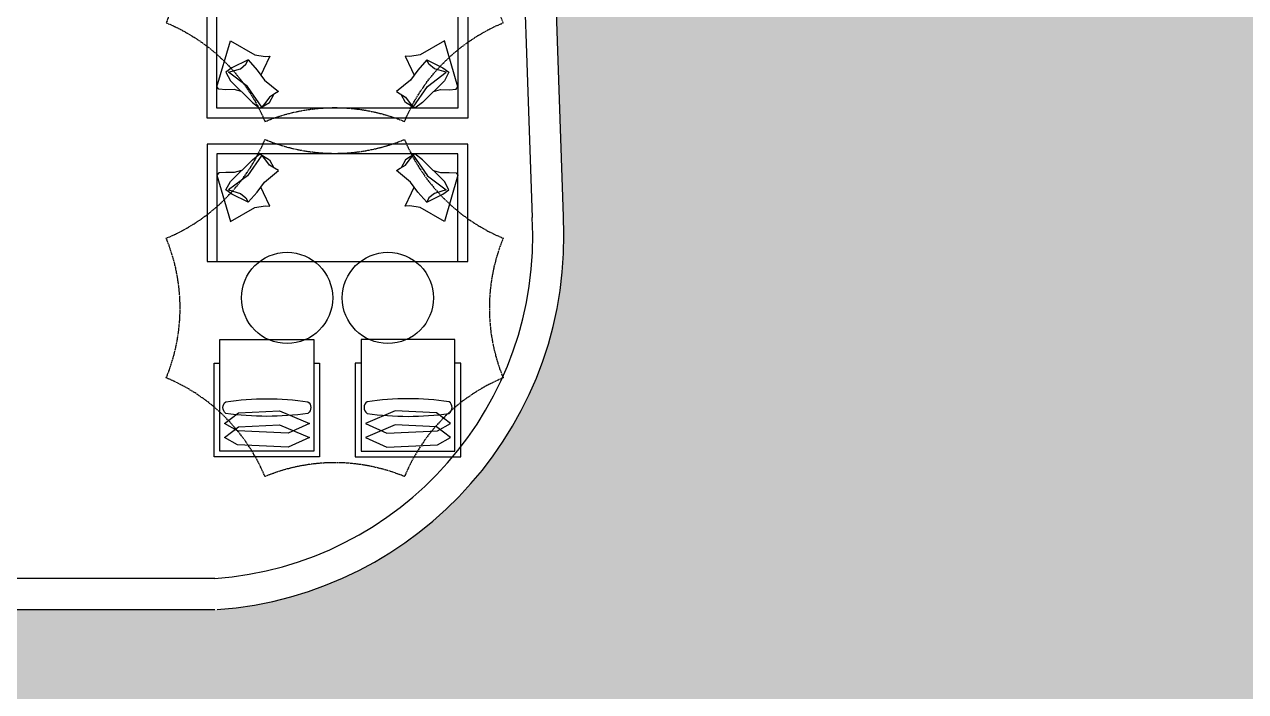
# Model space of a CAD drawing. Header units: millimetres. Extents: x -6033 to 120673, y -816267322945 to 90533.
# Drawn here: x 62841 to 72214, y 25586 to 30705 of the extents above; entities that cross this region are included whole.
import ezdxf

# ---------------------------------------------------------------- set-up
doc = ezdxf.new("R2010")
doc.units = ezdxf.units.MM
doc.linetypes.add('I-AR$0$ACAD_ISO02W100', pattern=[15, 12, -3])
for name, color, linetype in [('I-AR$0$3-地面', 8, 'Continuous'), ('I-AR$0$9-填充', 8, 'Continuous'), ('I-AR$0$L-ELEV-MARK', 253, 'Continuous'), ('I-AR$0$P-平面活动家具', 1, 'Continuous')]:
    doc.layers.add(name, color=color, linetype=linetype)
doc.layers.add('I-AR$0$I-SCOPE', color=252, linetype='Continuous', lineweight=35)
pattern_1 = [(90, (-273251.6522538068, 190733.4542391462), (-359.2102448, 359.2102448), [95.25, -623.1704896]), (45, (-273251.6522538068, 190733.4542391462), (-359.2102448427661, 359.2102448427661), [95.25, -412.75]), (135, (-273251.6522538068, 190733.4542391462), (-359.2102448427661, -359.2102448427661), [95.25, -412.75])]

# ---------------------------------------------------------------- blocks, each defined once
blk = doc.blocks.new('I-AR$0$pool-sofa')
at = {"layer": 'I-AR$0$P-平面活动家具'}
for points in [[(7569.645446275491, 29240.81226587633), (9569.645446275492, 29240.81226587633), (9569.645446275492, 30140.81226587633), (7569.645446275491, 30140.81226587633)], [(7644.645446275491, 29315.81226587633), (9494.645446275492, 29315.81226587633), (9494.645446275492, 30140.81226587633), (7644.645446275491, 30140.81226587633)]]:
    blk.add_lwpolyline(points, close=True, dxfattribs=at)
at = {"layer": 'I-AR$0$P-平面活动家具', "ltscale": 0.05}
for points in [[(7832.800743481449, 29443.53543106959), (7777.769579566418, 29458.84280850624), (7712.50853556313, 29458.14327797413), (7657.906206452403, 29461.9600401651), (7644.645446275491, 29479.58301202728), (7749.224546663593, 29833.74812315072), (7934.261296441588, 29726.56131630413), (8013.597204655495, 29713.76549831953), (8050.530895682182, 29716.36299936542), (8001.427003691336, 29614.14862435039), (7981.890629327142, 29570.84494636593)], [(9306.490149069534, 29443.53543106959), (9361.521312984565, 29458.84280850624), (9426.782356987853, 29458.14327797413), (9481.38468609858, 29461.9600401651), (9494.645446275492, 29479.58301202728), (9390.06634588739, 29833.74812315072), (9205.029596109394, 29726.56131630413), (9125.693687895488, 29713.76549831953), (9088.759996868801, 29716.36299936542), (9137.863888859647, 29614.14862435039), (9157.40026322384, 29570.84494636593)], [(7884.084236087975, 29686.25673113834), (7759.934822180657, 29625.10607598008), (7714.057348157351, 29592.1354078051), (7747.477051456633, 29526.75511458905), (7918.124435506251, 29360.31574755012), (7975.053166820783, 29315.81226587633), (8047.833063458223, 29360.54513162712), (8080.14926131544, 29421.92777728642)], [(9255.206656463008, 29686.25673113834), (9379.356070370326, 29625.10607598008), (9425.233544393632, 29592.1354078051), (9391.81384109435, 29526.75511458905), (9221.166457044732, 29360.31574755012), (9164.2377257302, 29315.81226587633), (9091.45782909276, 29360.54513162712), (9059.141631235543, 29421.92777728642)]]:
    blk.add_lwpolyline(points, dxfattribs=at)
for points in [[(8019.864115362971, 29363.31837857309), (7989.035032039682, 29324.4059700265), (7879.297535216071, 29483.26210530161), (7734.220356549208, 29592.1354078051), (7826.088429307579, 29619.6608544982), (7867.219264737038, 29653.29588639975), (7884.084236087975, 29686.25673113834), (7953.487036977486, 29609.46646813974), (8010.294221676812, 29532.22342459212), (8116.617022943682, 29443.74565028765), (8087.46006959681, 29426.54421303807), (8048.110757637259, 29401.69695080085)], [(9119.426777188011, 29363.31837857309), (9150.2558605113, 29324.4059700265), (9259.993357334912, 29483.26210530161), (9405.070536001775, 29592.1354078051), (9313.202463243404, 29619.6608544982), (9272.071627813944, 29653.29588639975), (9255.206656463008, 29686.25673113834), (9185.803855573497, 29609.46646813974), (9128.99667087417, 29532.22342459212), (9022.6738696073, 29443.74565028765), (9051.830822954173, 29426.54421303807), (9091.180134913724, 29401.69695080085)]]:
    blk.add_lwpolyline(points, close=True, dxfattribs=at)
blk = doc.blocks.new('I-AR$0$pool-chair')
at = {"layer": 'I-AR$0$P-平面活动家具'}
blk.add_lwpolyline([(7583.431403038206, 27375.4592798413), (8383.431403038148, 27375.45927984094), (8383.431403038156, 28325.45927984115), (7583.431403038211, 28325.45927984151)], close=True, dxfattribs=at)
for points in [[(7583.43140303821, 28125.45927984133), (7533.43140303821, 28125.45927984133), (7533.431403038183, 27325.45927984133), (8433.431403038183, 27325.45927984133), (8433.431403038188, 28125.45927984133), (8383.431403038154, 28125.45927984133)], [(7621.04293952445, 27611.40440998139), (7802.902928042509, 27527.29669840267), (8233.14011066156, 27546.28981285827), (8345.666630010122, 27611.25702909514), (8224.993877631896, 27702.29258525936), (7874.840591478445, 27718.57611960085), (7621.04293952445, 27611.40440998139)], [(7621.04293952445, 27492.02656301955), (7802.902928042509, 27407.91885144083), (8233.14011066156, 27426.91196589643), (8345.666630010122, 27491.8791821333), (8224.993877631896, 27582.91473829752), (7874.840591478445, 27599.19827263901), (7621.04293952445, 27492.02656301955)]]:
    blk.add_lwpolyline(points, dxfattribs=at)
for centre, radius, start, end in [((7983.431403038182, 25358.48108734848), 2462.500000000003, 81.82876644005023, 98.17123355994975), ((7670.931403038167, 27745.98108734847), 62.49999999998617, 126.8698976458505, 233.1301023541421), ((8295.9314030382, 27745.98108734847), 62.49999999998617, 306.8698976458361, 53.13010235418405), ((7983.431403038182, 30133.48108734849), 2462.500000000003, 261.828766440026, 278.1712335599741)]:
    blk.add_arc(centre, radius, start, end, dxfattribs=at)
blk = doc.blocks.new('I-AR$0$A$C5e96f56e')
at = {"layer": 'I-AR$0$L-ELEV-MARK', "color": 252, "linetype": 'I-AR$0$ACAD_ISO02W100'}
for centre, start, end in [((-989.9494936630363, 2389.94949366356), 270, 314.9999999976418), ((989.9494936595438, 2389.949493663502), 225, 270), ((-2389.949493663036, 989.9494936636183), 314.9999999976418, 0), ((2389.949493667344, 989.9494936636765), 180, 225), ((-2389.94949366292, -989.9494936589617), 0, 45), ((2389.949493667344, -989.9494936589035), 134.9999999976418, 180), ((-989.9494936630363, -2389.949493658787), 45, 90), ((989.9494936595438, -2389.949493658787), 90, 134.9999999976418)]:
    blk.add_arc(centre, 1400, start, end, dxfattribs=at)
blk = doc.blocks.new('I-AR')
at = {"layer": 'I-AR$0$9-填充'}
h = blk.add_hatch(dxfattribs=at)
h.set_pattern_fill('GRASS', color=256, scale=20)
h.set_pattern_definition(pattern_1)
edge = h.paths.add_edge_path()
edge.add_line((96200, 65940), (67080, 65940))
edge.add_line((67080, 65940), (67098.56772479462, 65404.42143392797))
edge.add_arc((66800.59285495663, 58350.82716810788), 7059.885345376705, 59.555843105020074, 87.58101235503852, ccw=False)
edge.add_arc((66906.49363074219, 58690.435928249), 6713.926906089807, -7.215279069314988, 58.866463392851585, ccw=False)
edge.add_arc((66662.11441001808, 58632.79464086366), 6949.686958628766, 311.2033822070371, 353.509241579528, ccw=False)
edge.add_line((71240.10862691654, 53404.01679389164), (71240.10862691654, 51864.1770050895))
edge.add_arc((67179.426417273, 51841.1126786668), 4060.747710812019, -50.80688439189572, 0.32543161034237755, ccw=False)
edge.add_arc((73234.28660323424, 55945.38266907228), 8047.017238033767, 244.3073907732731, 262.3810128212969)
edge.add_arc((72594.40225089621, 52652.27799340905), 4702.300663284884, 264.7896409812221, 298.7984684725511)
edge.add_arc((72620.93916342175, 53741.83595042868), 5670.870263654464, 293.2517854655098, 330.6093027463011)
edge.add_arc((73250.80273834476, 52752.0384155091), 4669.216621075791, 337.4147043296702, 357.6494503984037)
edge.add_arc((84681.55240436131, 51782.82073227296), 6810.015933267933, 142.3864570404765, 173.4423989128501, ccw=False)
edge.add_arc((84374.33677422674, 52142.85514023763), 6347.66766899079, 93.15542869634908, 143.2683220727298, ccw=False)
edge.add_arc((84658.98816873273, 52466.32591896318), 6047.901985582997, 43.873240230559304, 96.0179040917115, ccw=False)
edge.add_arc((84453.25547138369, 51889.92360785799), 6601.338333766303, -39.79963821011472, 46.242770026181006, ccw=False)
edge.add_arc((81977.60784296179, 54545.90765867641), 10213.63518444022, 299.3577383532407, 317.6421154930655, ccw=False)
edge.add_arc((89994.78118272172, 40495.08083228706), 5964.052808016905, 120.308866941474, 149.0495847369888)
edge.add_arc((87881.37239511451, 41845.80067141893), 3457.635540556235, 150.2340941762149, 180.1543724875687)
edge.add_arc((85724.12870252365, 42303.87885726741), 1381.826173200813, 199.7699118248811, 246.5201334327749)
edge.add_arc((82877.2327868999, 37779.21967953871), 3985.327974789196, -35.309581790730476, 54.816404415500074, ccw=False)
edge.add_arc((80299.08139790548, 40760.85994444831), 7869.279253358517, 301.873360268039, 317.80806438167986, ccw=False)
edge.add_arc((84638.83056885703, 33541.60470388152), 567.3400906768735, 108.9700077243262, 192.3596683134018)
edge.add_arc((84831.74482778413, 33583.87731577703), 764.8315715407028, 192.3596683134025, 228.2216972283975)
edge.add_arc((87824.90804032749, 35941.96613408843), 4565.624419428991, 219.897175101431, 247.6207879858491)
edge.add_arc((89768.45910380734, 40705.18112126525), 9710.085716633463, 247.7172706748629, 260.9367800147598)
edge.add_arc((85123.5449576187, 20762.35167126564), 10812.49754468073, 51.718316115996686, 73.25431967458098, ccw=False)
edge.add_arc((87587.82646075264, 24098.68160498494), 6668.18964409117, 6.697701199655683, 50.579299126780086, ccw=False)
edge.add_line((94210.50790942414, 24876.39849369839), (96200.00000000047, 24876.39849369839))
edge.add_line((96200, 24876.39849369839), (96200, 65940))
h.paths.add_polyline_path([(79188.21396048786, 58194.70486277889), (76733.91714635445, 58362.11796900173), (76901.33025257709, 60816.41478313503), (79355.6270667105, 60649.00167691219)], flags=16)
h.paths.add_polyline_path([(78974.39963007392, 58439.82408297478), (76979.03636655072, 58575.93229941613), (77115.14458299195, 60571.29556293912), (79110.50784651516, 60435.1873464978)], flags=0)
h = blk.add_hatch(dxfattribs=at)
h.set_pattern_fill('GRASS', color=256, scale=20)
h.set_pattern_definition(pattern_1)
h.paths.add_polyline_path([(82970.85774405254, 31762.22691686291, -0.06974068509135774), (81905.87884305092, 33506.05024618097, -0.2082086757244713), (79301.87741255248, 35442.32384655465), (72050.9593638531, 35442.32384655465), (72051.2404052671, 31926.70019072731), (66885.50936689926, 31926.28723857456), (66977.50874201534, 29234.8271883791, -0.4105332614492804), (64310.95295789326, 26214.41731862529), (60769.0301765264, 26214.41731862529), (60769.0301765264, 24876.39849369839), (92352.96776823932, 24876.39849369839, 0.1812807818631404), (90667.4007597263, 27817.23473441729, 0.09055463048094745), (87816.21493508434, 29321.27920815698, -0.05403998979383205), (85422.26934502507, 30004.0076042047, -0.1194171545799008)])
at = {"layer": 'I-AR$0$I-SCOPE'}
h = blk.add_hatch(dxfattribs=at)
h.set_pattern_fill('ANSI31', color=256, scale=200)
h.set_pattern_definition([(45, (0, 0), (-449.0128060534577, 449.0128060534577), [])])
h.paths.add_polyline_path([(63300.00000000001, 72640), (66630, 72640), (66630, 70889.38256153524), (90600, 70889.99999999999), (90600, 66390.00000000001), (96650.00000000001, 66390.00000000001), (96650, 24876.39849369839), (18340, 24876.39849369839), (18340, 66390), (48090, 66390), (48090, 72640), (51400, 72640), (51400, 72649.88673694879), (52869.5, 72649.88673694879), (52869.5, 72640), (55240.00000000001, 72640), (55240.00000000001, 72790.00000000013), (59460, 72790.00000000013), (59460, 72640), (61830.5, 72640), (61830.5, 72649.88673694879), (63300, 72649.88673694879)], flags=16)
h.paths.add_polyline_path([(7330, 0), (7330, -1770), (11180, -1770), (11180, 0), (18450, 0), (18449.99999999991, 2899.999999999971), (27550, 2899.999999999971), (27550, 18090), (37037.33127936907, 18090), (37037.33127936907, 17350), (96200, 17350), (96200, 18120), (114640, 18120), (114640, 84500), (0, 84500), (0, 0)])
at = {"layer": 'I-AR$0$3-地面', "color": 3}
for points in [[(66977.59957363317, 29232.1698913021), (66885.50936689926, 31926.28723857456), (72051.2404052671, 31926.70019072731), (72050.9593638531, 35442.32384655465), (79295.48317287723, 35442.32384655465)], [(64302.55809618207, 26214.41731862529), (60769.0301765264, 26214.41731862529), (60769.0301765264, 24876.39849369839)]]:
    blk.add_lwpolyline(points, dxfattribs=at)
at = {"layer": 'I-AR$0$3-地面'}
for points in [[(66638.86116800224, 32116.68098444593), (66737.73965964, 29223.97100973176)], [(64302.55809618207, 26454.41731862529), (60529.0301765264, 26454.41731862529), (60529.0301765264, 24876.39849369839)]]:
    blk.add_lwpolyline(points, dxfattribs=at)
blk.add_arc((64114.90448368387, 29074.78141853068), 2627.074778980775, 274.0961621443578, 3.255535475864044, dxfattribs=at)
at = {"layer": 'I-AR$0$3-地面', "color": 3}
blk.add_arc((64114.90448368387, 29074.78141853068), 2867.074778980775, 274.0961621443578, 3.255535475864044, dxfattribs=at)
at = {"layer": 'I-AR$0$P-平面活动家具'}
for centre in [(64856.82049372932, 28606.66202025712), (65630.45772368973, 28606.66202025712)]:
    blk.add_circle(centre, 350, dxfattribs=at)
at = {"layer": 'I-AR$0$L-ELEV-MARK', "xscale": -0.9999999999999992, "rotation": 202.5}
blk.add_blockref('I-AR$0$A$C5e96f56e', (65222.59357572254, 31253.33142675328), dxfattribs=at)
at = {"layer": 'I-AR$0$L-ELEV-MARK', "rotation": 337.4999999999907}
blk.add_blockref('I-AR$0$A$C5e96f56e', (65222.59357572207, 28528.89581458125), dxfattribs=at)
at = {"layer": 'I-AR$0$P-平面活动家具', "xscale": -1}
blk.add_blockref('I-AR$0$pool-sofa', (73813.28455498489, 745.8497543807316), dxfattribs=at)
at = {"layer": 'I-AR$0$P-平面活动家具', "rotation": 180}
blk.add_blockref('I-AR$0$pool-sofa', (73813.28455498489, 59027.47428613339), dxfattribs=at)
at = {"layer": 'I-AR$0$P-平面活动家具', "yscale": 0.8999999999999998, "zscale": 0.8999999999999998}
for p, xscale in [((71886.86101194238, 2793.7486683967), -0.8999999999999998), ((58600.41720547667, 2793.7486683967), 0.8999999999999998)]:
    blk.add_blockref('I-AR$0$pool-chair', p, dxfattribs=dict(at, xscale=xscale))

msp = doc.modelspace()

# ---------------------------------------------------------------- block references
msp.add_blockref('I-AR', (0, 0))

doc.saveas('drawing.dxf')
